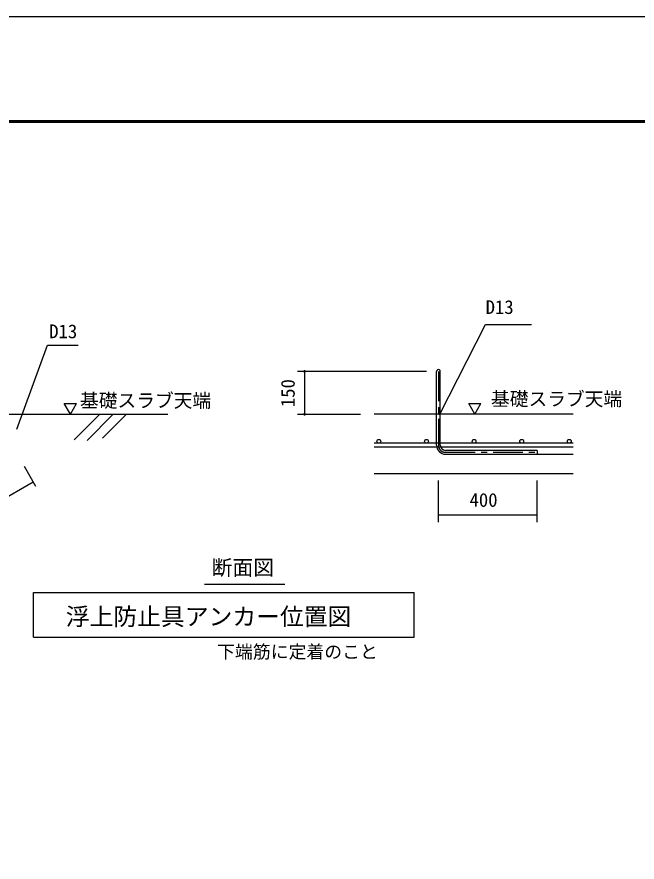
# Model space of a CAD drawing. Units: millimetres, scale not verified. Extents: x -14850 to 14850, y -10500 to 10500.
# Drawn here: x -26 to 5185, y 3398 to 10500 of the extents above; entities that cross this region are included whole.
import ezdxf
from ezdxf.enums import TextEntityAlignment as Align

# ---------------------------------------------------------------- set-up
doc = ezdxf.new("R2010")
doc.units = ezdxf.units.MM
doc.header["$LTSCALE"] = 50
doc.linetypes.add('CHAIN1', pattern=[8, 5, -1, 1, -1])
for name, color, linetype, lineweight in [('0-6_文字', 5, 'Continuous', 25), ('0-7_図面枠', 7, 'Continuous', 25), ('0-8_Axis_waku', 7, 'Continuous', 25)]:
    doc.layers.add(name, color=color, linetype=linetype, lineweight=lineweight)
doc.styles.add('ＭＳ ゴシック', font='')
doc.styles.get('ＭＳ ゴシック').set_extended_font_data('MS Gothic')

msp = doc.modelspace()

# ---------------------------------------------------------------- linework, layer by layer
at = {"layer": '0-6_文字', "color": 3}
for p, q in [((-25.68, 7036.48), (231.48, 7741.62)), ((231.48, 7741.62), (488.63, 7741.62)), ((3499.37, 6901.56), (3499.37, 7521.43)), ((3531.36, 6901.56), (3531.36, 7521.43)), ((423.17, 7161.56), (474.54, 7250.55)), ((3821.78, 7161.56), (3873.16, 7250.55)), ((-1500.69, 7161.56), (1242.47, 7161.56)), ((669.47, 7161.56), (454.02, 6946.11)), ((782.61, 7161.56), (562.65, 6941.61)), ((895.75, 7161.56), (693.6, 6959.42)), ((4648.69, 6918.29), (2974.36, 6918.29)), ((2974.36, 6886.29), (4648.69, 6886.29)), ((4346.74, 6857.56), (3575.37, 6857.56)), ((3575.37, 6825.56), (4648.69, 6825.56)), ((4346.74, 6857.56), (4346.74, 6825.56)), ((1550.2, 5733.96), (2226.21, 5733.96)), ((112.66, 5664.18), (3312.66, 5664.18)), ((112.66, 5289.17), (112.66, 5664.18)), ((3312.66, 5289.17), (3312.66, 5664.18)), ((112.66, 5289.17), (3312.66, 5289.17))]:
    msp.add_line(p, q, dxfattribs=at)
at = {"layer": '0-6_文字', "color": 2}
for p, q in [((3415.72, 7521.59), (2331.29, 7521.59)), ((2391.29, 7521.59), (2391.29, 7161.56)), ((2331.29, 7161.56), (2861.59, 7161.56)), ((4648.69, 7161.56), (2974.36, 7161.56)), ((33.95, 6725.22), (130.48, 6558.01)), ((4648.69, 6661.56), (2974.36, 6661.56)), ((-444.33, 6272.33), (110.49, 6592.66)), ((3515.37, 6255.76), (3515.37, 6603.63)), ((4346.74, 6255.76), (4346.74, 6603.63)), ((3515.37, 6315.76), (4346.74, 6315.76))]:
    msp.add_line(p, q, dxfattribs=at)
at = {"layer": '0-6_文字'}
for p, q in [((2391.29, 7519.59), (2385.64, 7519.59)), ((2391.29, 7525.59), (2386.83, 7525.59)), ((2395.75, 7525.59), (2391.29, 7525.59)), ((2396.94, 7519.59), (2391.29, 7519.59)), ((2391.29, 7159.56), (2385.64, 7159.56)), ((2391.29, 7165.56), (2386.83, 7165.56)), ((2395.75, 7165.56), (2391.29, 7165.56)), ((2396.94, 7159.56), (2391.29, 7159.56))]:
    msp.add_line(p, q, dxfattribs=at)
at = {"layer": '0-6_文字', "color": 3, "linetype": 'CHAIN1'}
for p, q in [((3515.36, 7521.43), (3515.36, 6901.56)), ((3575.37, 6841.56), (4346.74, 6841.56))]:
    msp.add_line(p, q, dxfattribs=at)
at = {"layer": '0-6_文字', "color": 3}
for points in [[(3525.49, 7157.05), (3911.21, 7914.76), (4296.94, 7914.76)], [(423.17, 7161.56), (371.8, 7250.55), (474.54, 7250.55)], [(3821.78, 7161.56), (3770.41, 7250.55), (3873.16, 7250.55)]]:
    msp.add_lwpolyline(points, dxfattribs=at)
at = {"layer": '0-6_文字'}
for points in [[(2391.29, 7527.59), (2390.54, 7527.54), (2389.8, 7527.4), (2389.08, 7527.17), (2388.4, 7526.85), (2387.76, 7526.44), (2387.18, 7525.96), (2386.67, 7525.41), (2386.22, 7524.8), (2385.86, 7524.14), (2385.58, 7523.44), (2385.4, 7522.71), (2385.3, 7521.97), (2385.29, 7521.59), (2391.29, 7521.59)], [(2385.29, 7521.59), (2385.34, 7520.84), (2385.48, 7520.1), (2385.71, 7519.38), (2386.03, 7518.7), (2386.44, 7518.06), (2386.92, 7517.48), (2387.47, 7516.97), (2388.08, 7516.52), (2388.74, 7516.16), (2389.44, 7515.88), (2390.17, 7515.7), (2390.91, 7515.6), (2391.29, 7515.59), (2391.29, 7521.59)], [(2397.29, 7521.59), (2397.24, 7522.34), (2397.1, 7523.08), (2396.87, 7523.8), (2396.55, 7524.48), (2396.14, 7525.12), (2395.66, 7525.7), (2395.11, 7526.21), (2394.51, 7526.66), (2393.84, 7527.02), (2393.14, 7527.3), (2392.41, 7527.48), (2391.67, 7527.58), (2391.29, 7527.59), (2391.29, 7521.59)], [(2391.29, 7515.59), (2392.04, 7515.64), (2392.78, 7515.78), (2393.5, 7516.01), (2394.18, 7516.33), (2394.82, 7516.74), (2395.4, 7517.22), (2395.91, 7517.77), (2396.36, 7518.37), (2396.72, 7519.04), (2397, 7519.74), (2397.18, 7520.47), (2397.28, 7521.21), (2397.29, 7521.59), (2391.29, 7521.59)], [(2391.29, 7167.56), (2390.54, 7167.52), (2389.8, 7167.38), (2389.08, 7167.14), (2388.4, 7166.82), (2387.76, 7166.42), (2387.18, 7165.94), (2386.67, 7165.39), (2386.22, 7164.78), (2385.86, 7164.12), (2385.58, 7163.42), (2385.4, 7162.69), (2385.3, 7161.94), (2385.29, 7161.56), (2391.29, 7161.56)], [(2385.29, 7161.56), (2385.34, 7160.81), (2385.48, 7160.07), (2385.71, 7159.36), (2386.03, 7158.67), (2386.44, 7158.04), (2386.92, 7157.46), (2387.47, 7156.94), (2388.08, 7156.5), (2388.74, 7156.14), (2389.44, 7155.86), (2390.17, 7155.67), (2390.91, 7155.58), (2391.29, 7155.56), (2391.29, 7161.56)], [(2397.29, 7161.56), (2397.24, 7162.32), (2397.1, 7163.06), (2396.87, 7163.77), (2396.55, 7164.45), (2396.14, 7165.09), (2395.66, 7165.67), (2395.11, 7166.19), (2394.51, 7166.63), (2393.84, 7166.99), (2393.14, 7167.27), (2392.41, 7167.46), (2391.67, 7167.55), (2391.29, 7167.56), (2391.29, 7161.56)], [(2391.29, 7155.56), (2392.04, 7155.61), (2392.78, 7155.75), (2393.5, 7155.99), (2394.18, 7156.31), (2394.82, 7156.71), (2395.4, 7157.19), (2395.91, 7157.74), (2396.36, 7158.35), (2396.72, 7159.01), (2397, 7159.71), (2397.18, 7160.44), (2397.28, 7161.19), (2397.29, 7161.56), (2391.29, 7161.56)]]:
    msp.add_lwpolyline(points, close=True, dxfattribs=at)
at = {"layer": '0-6_文字', "color": 3}
for centre in [(3015.37, 6934.29), (3415.37, 6934.29), (3815.37, 6934.29), (4215.37, 6934.29), (4615.37, 6934.29)]:
    msp.add_circle(centre, 16, dxfattribs=at)
for centre, radius, start, end in [((3515.36, 7521.59), 16, 359.4274, 180), ((3575.37, 6901.56), 76, 180, 270), ((3575.37, 6901.56), 44, 180, 270)]:
    msp.add_arc(centre, radius, start, end, dxfattribs=at)
at = {"layer": '0-6_文字', "color": 3, "linetype": 'CHAIN1'}
msp.add_arc((3575.37, 6901.56), 60, 180, 270, dxfattribs=at)
at = {"layer": '0-7_図面枠'}
msp.add_lwpolyline([(-14850, -10500), (14850, -10500), (14850, 10500), (-14850, 10500)], close=True, dxfattribs=at)
at = {"layer": '0-8_Axis_waku'}
for p, q in [((-12964, 9629), (14014, 9629)), ((-12963, 9628), (14013, 9628)), ((-12962, 9627), (14012, 9627)), ((-12961, 9626), (14011, 9626)), ((-12960, 9625), (14010, 9625)), ((-12959, 9624), (14009, 9624)), ((-12958, 9623), (14008, 9623)), ((-12957, 9622), (14007, 9622)), ((-12956, 9621), (14006, 9621)), ((-12955, 9620), (14005, 9620)), ((-12954, 9619), (14004, 9619)), ((-12953, 9618), (14003, 9618)), ((-12952, 9617), (14002, 9617)), ((-12951, 9616), (14001, 9616)), ((-12950, 9615), (14000, 9615))]:
    msp.add_line(p, q, dxfattribs=at)

# ---------------------------------------------------------------- texts
at = {"layer": '0-6_文字', "color": 4, "style": 'ＭＳ ゴシック'}
for s, height, p in [('D13', 115.5, (3912.47, 7969.35)), ('D13', 115.5, (244.96, 7765.5)), ('基礎スラブ天端', 115.5, (503.48, 7184.5)), ('基礎スラブ天端', 115.5, (3957.1, 7197.95)), ('400', 115.5, (3776.92, 6348.83)), ('断面図', 128.4, (1609.64, 5770.44)), ('浮上防止具アンカー位置図', 146.6, (384.31, 5344.25)), ('下端筋に定着のこと', 110, (1656.06, 5077.69))]:
    msp.add_text(s, height=height, dxfattribs=at).set_placement(p, align=Align.BOTTOM_LEFT)
msp.add_text('150', height=115.5, rotation=90, dxfattribs=at).set_placement((2342.72, 7220.86), align=Align.BOTTOM_LEFT)

doc.saveas('drawing.dxf')
